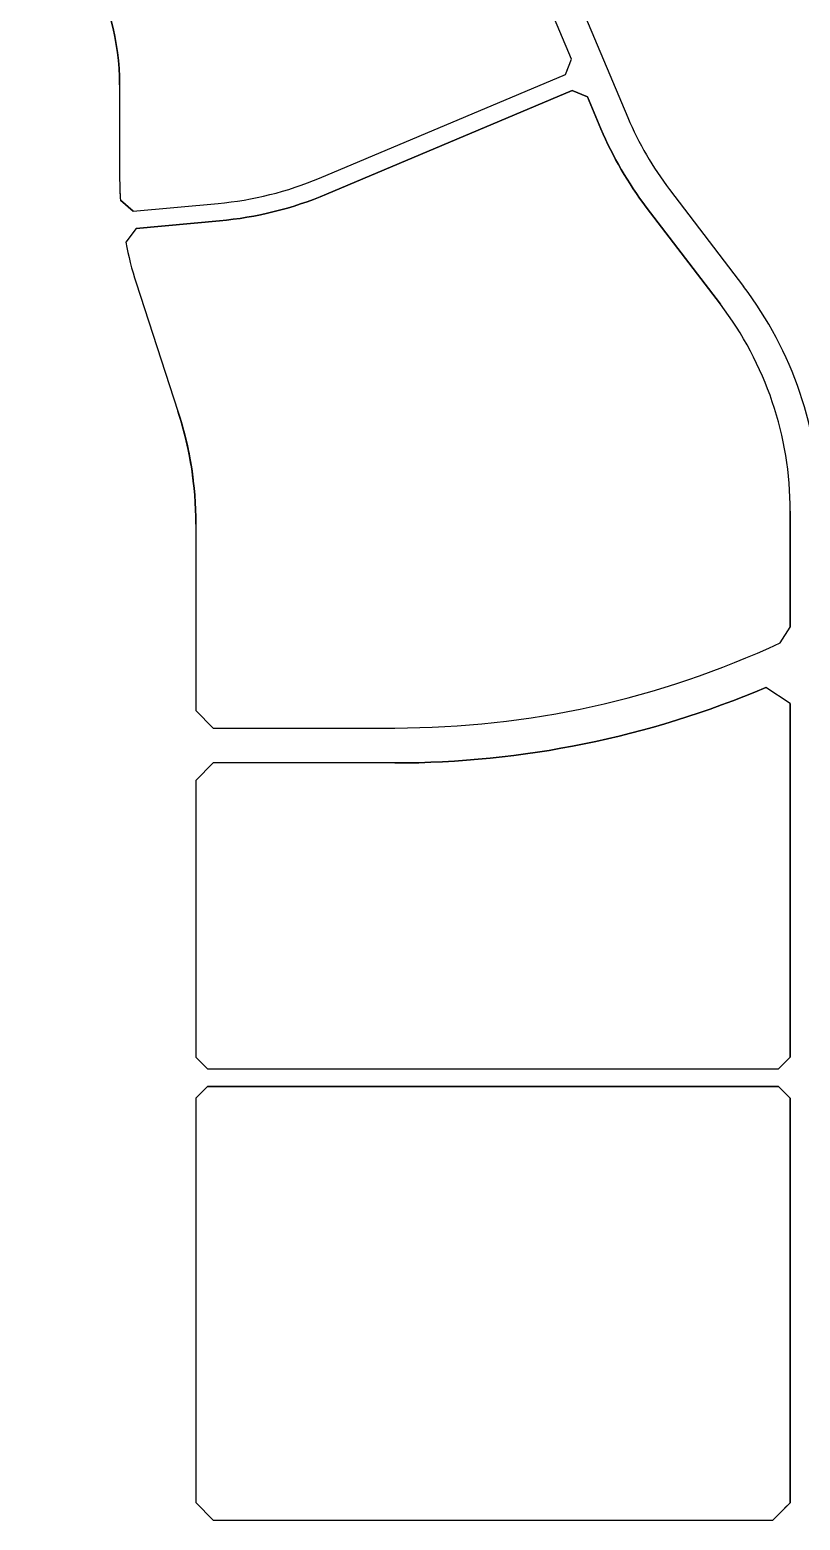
# Model space of a CAD drawing. Header units: millimetres. Extents: x 19715 to 35549, y 3563 to 14826.
# Drawn here: x 19920 to 20582, y 11169 to 12448 of the extents above; entities that cross this region are included whole.
import ezdxf

# ---------------------------------------------------------------- set-up
doc = ezdxf.new("R2010")
doc.units = ezdxf.units.MM
doc.layers.add('RD-红线', color=7, linetype='Continuous')

msp = doc.modelspace()

# ---------------------------------------------------------------- linework, layer by layer
at = {"layer": 'RD-红线'}
for points in [[(19997.6, 12400.4), (19997.6, 12318.4, 0.014832), (19998.2, 12301.3), (20009.1, 12292), (20082, 12298.6, 0.077351), (20169.2, 12320.4), (20380.1, 12409.2), (20385.4, 12422.3), (20273.6, 12687.8), (20259.7, 12697), (19930.5, 12697), (19920.5, 12687), (19920.5, 12641.1, 0.131652), (19945.6, 12547.4), (19969.1, 12506.6, -0.131652), (19997.6, 12400.4)], [(20233.8, 11848.6, 0.109054), (20564.3, 11921.6), (20573, 11935.2), (20573, 12034.7, 0.164382), (20513, 12212.2), (20449.5, 12295.4, -0.063307), (20410.6, 12362.5), (20399, 12390.1), (20385.9, 12395.4), (20175.1, 12306.5, -0.077351), (20083.3, 12283.7), (20011.7, 12277.2), (20002.8, 12265.3, 0.0312), (20011.7, 12230.6), (20047.6, 12120.4, -0.078865), (20063, 12023.6), (20062.9, 11863.6), (20077.9, 11848.6), (20233.8, 11848.6, 0.109054)], [(20233.8, 11848.6, 0.109054), (20564.3, 11921.6), (20573, 11935.2), (20573, 12034.7, 0.164382), (20513, 12212.2), (20449.5, 12295.4, -0.063307), (20410.6, 12362.5), (20399, 12390.1), (20385.9, 12395.4), (20175.1, 12306.5, -0.077351), (20083.3, 12283.7), (20011.7, 12277.2), (20002.8, 12265.3, 0.0312), (20011.7, 12230.6), (20047.6, 12120.4, -0.078865), (20063, 12023.6), (20062.9, 11863.6), (20077.9, 11848.6), (20233.8, 11848.6, 0.109054)], [(20062.9, 11566.1), (20072.9, 11556.1), (20563, 11556.1), (20573, 11566.1), (20573, 11869.5), (20552.1, 11883.4, -0.100639), (20233.8, 11818.6), (20077.9, 11818.6), (20062.9, 11803.6), (20062.9, 11566.1)], [(20062.9, 11566.1), (20072.9, 11556.1), (20563, 11556.1), (20573, 11566.1), (20573, 11869.5), (20552.1, 11883.4, -0.100639), (20233.8, 11818.6), (20077.9, 11818.6), (20062.9, 11803.6), (20062.9, 11566.1)]]:
    msp.add_lwpolyline(points, format="xyb", close=True, dxfattribs=at)
for points in [[(20201.2, 12697), (19930.5, 12697), (19920.5, 12687), (19920.5, 12641.1, 0.131652), (19945.6, 12547.4), (19969.1, 12506.6, -0.131652), (19997.6, 12400.4), (19997.6, 12318.4, 0.014832), (19998.2, 12301.3), (20009.1, 12292), (20082, 12298.6, 0.077351), (20169.2, 12320.4), (20380.1, 12409.2), (20384, 12418.7)], [(20201.2, 12697), (19930.5, 12697), (19920.5, 12687), (19920.5, 12641.1, 0.131652), (19945.6, 12547.4), (19969.1, 12506.6, -0.131652), (19997.6, 12400.4), (19997.6, 12318.4, 0.014832), (19998.2, 12301.3), (20009.1, 12292), (20082, 12298.6, 0.077351), (20169.2, 12320.4), (20380.1, 12409.2), (20384, 12418.7)], [(19997.6, 12400.4, 0.131652), (19969.1, 12506.6)], [(19997.6, 12400.4, 0.131652), (19969.1, 12506.6)], [(19997.6, 12400.4, 0.131652), (19969.1, 12506.6)], [(20183.1, 11848.6), (20233.8, 11848.6, 0.109054), (20564.3, 11921.6), (20573, 11935.2), (20573, 12034.7, 0.164382), (20513, 12212.2), (20449.5, 12295.4, -0.063307), (20410.6, 12362.5), (20399, 12390.1), (20385.9, 12395.4), (20175.1, 12306.5, -0.077351), (20083.3, 12283.7), (20011.7, 12277.2), (20002.8, 12265.3, 0.0312), (20011.7, 12230.6), (20047.6, 12120.4, -0.048432), (20060.7, 12061.4, -0.048432)], [(20433.7, 12372.2, 0.063307), (20469.4, 12310.5)], [(20410.6, 12362.5, 0.063307), (20449.5, 12295.4)], [(20410.6, 12362.5, 0.063307), (20449.5, 12295.4)], [(20410.6, 12362.5, 0.063307), (20449.5, 12295.4)], [(19997.6, 12320.9, 0.016987), (19998.2, 12301.3)], [(19997.6, 12320.9, 0.016987), (19998.2, 12301.3)], [(19997.6, 12320.9, 0.016987), (19998.2, 12301.3)], [(20082, 12298.6, 0.077351), (20169.2, 12320.4)], [(20082, 12298.6, 0.077351), (20169.2, 12320.4)], [(20082, 12298.6, 0.077351), (20169.2, 12320.4)], [(20083.3, 12283.7, 0.077351), (20175.1, 12306.5)], [(20083.3, 12283.7, 0.077351), (20175.1, 12306.5)], [(20083.3, 12283.7, 0.077351), (20175.1, 12306.5)], [(20002.8, 12265.3, 0.0312), (20011.7, 12230.6)], [(20002.8, 12265.3, 0.0312), (20011.7, 12230.6)], [(20002.8, 12265.3, 0.0312), (20011.7, 12230.6)], [(20598, 12034.7, 0.164382), (20532.9, 12227.3)], [(20573, 12034.7, 0.164382), (20513, 12212.2)], [(20573, 12034.7, 0.164382), (20513, 12212.2)], [(20573, 12034.7, 0.164382), (20513, 12212.2)], [(20060.7, 12061.4, 0.048432), (20047.6, 12120.4)], [(20063, 12023.6, 0.078865), (20047.6, 12120.4)], [(20063, 12023.6, 0.078865), (20047.6, 12120.4)], [(20233.8, 11848.6, 0.109054), (20564.3, 11921.6)], [(20233.8, 11848.6, 0.109054), (20564.3, 11921.6)], [(20233.8, 11848.6, 0.109054), (20564.3, 11921.6)], [(20351.3, 11556.1), (20563, 11556.1), (20573, 11566.1), (20573, 11869.5), (20552.1, 11883.4, -0.100639), (20233.8, 11818.6), (20200.3, 11818.6)], [(20233.8, 11818.6, 0.100639), (20552.1, 11883.4)], [(20233.8, 11818.6, 0.100639), (20552.1, 11883.4)], [(20233.8, 11818.6, 0.100639), (20552.1, 11883.4)]]:
    msp.add_lwpolyline(points, format="xyb", dxfattribs=at)
for points in [[(20385.4, 12422.3), (20273.6, 12687.8)], [(20300.7, 12687.8), (20433.7, 12372.2)], [(20380.1, 12409.2), (20385.4, 12422.3)], [(20380.1, 12409.2), (20385.4, 12422.3)], [(20380.1, 12409.2), (20385.4, 12422.3)], [(19997.6, 12406.2), (19997.6, 12320.9)], [(19997.6, 12406.2), (19997.6, 12320.9)], [(19997.6, 12406.2), (19997.6, 12320.9)], [(20169.2, 12320.4), (20380.1, 12409.2)], [(20169.2, 12320.4), (20380.1, 12409.2)], [(20169.2, 12320.4), (20380.1, 12409.2)], [(20175.1, 12306.5), (20385.9, 12395.4)], [(20175.1, 12306.5), (20385.9, 12395.4)], [(20175.1, 12306.5), (20385.9, 12395.4)], [(20385.9, 12395.4), (20399, 12390.1)], [(20385.9, 12395.4), (20399, 12390.1)], [(20385.9, 12395.4), (20399, 12390.1)], [(20399, 12390.1), (20410.6, 12362.5)], [(20399, 12390.1), (20410.6, 12362.5)], [(20399, 12390.1), (20410.6, 12362.5)], [(20009.1, 12292), (19998.2, 12301.3)], [(20009.1, 12292), (19998.2, 12301.3)], [(20009.1, 12292), (19998.2, 12301.3)], [(20469.4, 12310.5), (20532.9, 12227.3)], [(20009.1, 12292), (20082, 12298.6)], [(20009.1, 12292), (20082, 12298.6)], [(20009.1, 12292), (20082, 12298.6)], [(20449.5, 12295.4), (20513, 12212.2)], [(20449.5, 12295.4), (20513, 12212.2)], [(20449.5, 12295.4), (20513, 12212.2)], [(20011.7, 12277.2), (20002.8, 12265.3)], [(20011.7, 12277.2), (20002.8, 12265.3)], [(20011.7, 12277.2), (20002.8, 12265.3)], [(20011.7, 12277.2), (20083.3, 12283.7)], [(20011.7, 12277.2), (20083.3, 12283.7)], [(20011.7, 12277.2), (20083.3, 12283.7)], [(20011.7, 12230.6), (20047.6, 12120.4)], [(20011.7, 12230.6), (20047.6, 12120.4)], [(20011.7, 12230.6), (20047.6, 12120.4)], [(20573, 12034.7), (20573, 11935.2)], [(20573, 12034.7), (20573, 11935.2)], [(20573, 12034.7), (20573, 11935.2)], [(20063, 12023.6), (20062.9, 11863.6)], [(20063, 12023.6), (20062.9, 11863.6)], [(20564.3, 11921.6), (20573, 11935.2)], [(20564.3, 11921.6), (20573, 11935.2)], [(20564.3, 11921.6), (20573, 11935.2)], [(20573, 11869.5), (20552.1, 11883.4)], [(20573, 11869.5), (20552.1, 11883.4)], [(20573, 11869.5), (20552.1, 11883.4)], [(20573, 11869.5), (20573, 11566.1)], [(20573, 11869.5), (20573, 11566.1)], [(20573, 11869.5), (20573, 11566.1)], [(20062.9, 11863.6), (20077.9, 11848.6)], [(20062.9, 11863.6), (20077.9, 11848.6)], [(20077.9, 11848.6), (20233.8, 11848.6)], [(20077.9, 11848.6), (20233.8, 11848.6)], [(20183.1, 11848.6), (20233.8, 11848.6)], [(20077.9, 11818.6), (20062.9, 11803.6)], [(20077.9, 11818.6), (20062.9, 11803.6)], [(20233.8, 11818.6), (20077.9, 11818.6)], [(20233.8, 11818.6), (20077.9, 11818.6)], [(20233.8, 11818.6), (20200.3, 11818.6)], [(20062.9, 11803.6), (20062.9, 11566.1)], [(20062.9, 11803.6), (20062.9, 11566.1)], [(20062.9, 11566.1), (20072.9, 11556.1)], [(20062.9, 11566.1), (20072.9, 11556.1)], [(20563, 11556.1), (20573, 11566.1)], [(20563, 11556.1), (20573, 11566.1)], [(20563, 11556.1), (20573, 11566.1)], [(20072.9, 11556.1), (20563, 11556.1)], [(20072.9, 11556.1), (20563, 11556.1)], [(20351.3, 11556.1), (20563, 11556.1)], [(20062.9, 11531.1), (20072.9, 11541.1)], [(20062.9, 11531.1), (20072.9, 11541.1)], [(20072.9, 11541.1), (20563, 11541.1)], [(20072.9, 11541.1), (20563, 11541.1)], [(20568.1, 11179.2), (20573, 11184), (20573, 11531.1), (20563, 11541.1), (20359.9, 11541.1)], [(20359.9, 11541.1), (20563, 11541.1)], [(20563, 11541.1), (20573, 11531.1)], [(20563, 11541.1), (20573, 11531.1)], [(20563, 11541.1), (20573, 11531.1)], [(20062.9, 11531.1), (20062.9, 11184.1)], [(20062.9, 11531.1), (20062.9, 11184.1)], [(20573, 11531.1), (20573, 11184)], [(20573, 11531.1), (20573, 11184)], [(20573, 11531.1), (20573, 11184)], [(20062.9, 11184.1), (20077.9, 11169.1)], [(20062.9, 11184.1), (20077.9, 11169.1)], [(20558, 11169), (20573, 11184)], [(20558, 11169), (20573, 11184)], [(20568.1, 11179.2), (20573, 11184)], [(20077.9, 11169.1), (20558, 11169)], [(20077.9, 11169.1), (20558, 11169)]]:
    msp.add_lwpolyline(points, dxfattribs=at)
msp.add_lwpolyline([(20062.9, 11184.1), (20077.9, 11169.1), (20558, 11169), (20573, 11184), (20573, 11531.1), (20563, 11541.1), (20072.9, 11541.1), (20062.9, 11531.1), (20062.9, 11184.1)], close=True, dxfattribs=at)
msp.add_lwpolyline([(20062.9, 11184.1), (20077.9, 11169.1), (20558, 11169), (20573, 11184), (20573, 11531.1), (20563, 11541.1), (20072.9, 11541.1), (20062.9, 11531.1), (20062.9, 11184.1)], close=True, dxfattribs=at)

doc.saveas('drawing.dxf')
